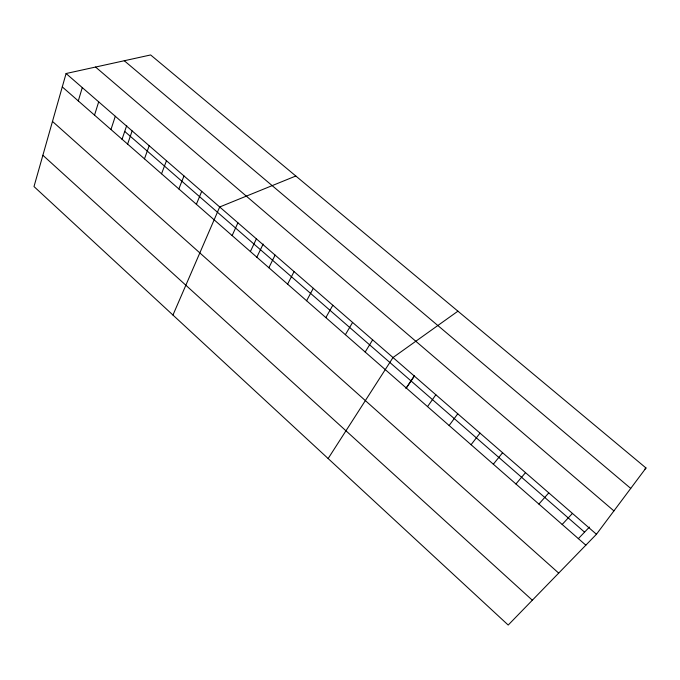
<?xml version="1.0" encoding="UTF-8"?>
<svg xmlns="http://www.w3.org/2000/svg" width="680" height="680" viewBox="0 0 680 680"><rect width="100%" height="100%" fill="white"/><g stroke="black" fill="none" stroke-linecap="round" stroke-linejoin="round"><path stroke-width="1.02" d="M66.079 73.525L34 186.566L508.206 625.048L596.445 534.267L646 467.993L150.629 54.953L66.079 73.525L596.445 534.267M78.302 100.929L82.28 87.593M94.528 115.132L98.685 101.847M110.968 129.514L115.302 116.288M122.026 139.374L126.709 125.553M127.61 144.083L132.141 130.917M144.466 158.839L149.192 145.732M161.543 173.791L166.472 160.735M178.849 188.938L183.982 175.95M196.375 204.281L201.722 191.361M172.958 315.052L219.691 206.975L295.817 176.01M232.135 235.577L237.915 222.802M250.376 251.541L256.377 238.841M256.776 257.329L263.16 244.043M268.863 267.725L275.094 255.102M287.606 284.129L294.075 271.592M306.595 300.755L313.31 288.303M325.856 317.611L332.817 305.252M345.38 334.696L352.597 322.43M365.177 352.027L372.657 339.855M328.142 458.55L393.006 357.536L457.929 311.176M406.24 387.966L414.273 376.014M405.96 388.543L414.434 375.929M427.533 406.606L435.854 394.765M449.14 425.519L457.767 413.797M471.079 444.72L480.004 433.118M493.34 464.202L502.588 452.727M515.942 483.981L525.512 472.642M538.883 504.067L548.785 492.873M562.182 524.458L572.433 513.409M578.306 538.688L589.433 527.068M644.555 469.498L646 467.993M124.279 60.741L630.734 488.41M95.574 67.04L613.921 510.892M124.72 131.435L584.571 532.151M62.279 86.904L585.846 545.173M52.479 121.431L558.696 573.104M42.883 155.269L532.338 600.219"/></g></svg>
